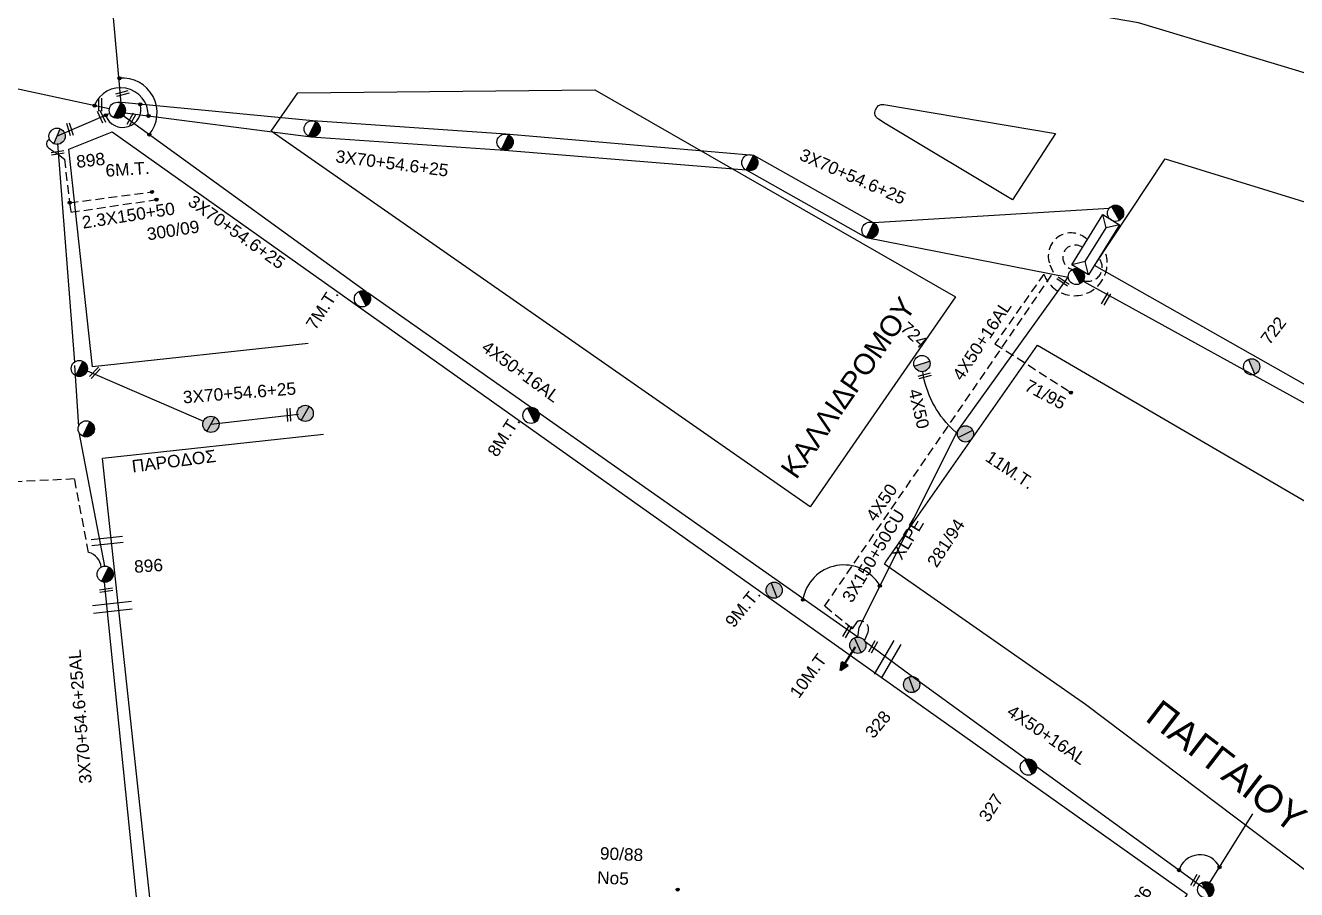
# Model space of a CAD drawing. Header units: millimetres. Extents: x 2999 to 5218, y 1863 to 2903.
# Drawn here: x 3183.6 to 3368.6, y 2552.6 to 2678.4 of the extents above; entities that cross this region are included whole.
import ezdxf

# ---------------------------------------------------------------- set-up
doc = ezdxf.new("R2010")
doc.units = ezdxf.units.MM
doc.header["$LTSCALE"] = 0.5
doc.linetypes.add('DASHED', pattern=[19.05, 12.7, -6.35])
for name, color, linetype in [('Άγνωστα', 7, 'Continuous'), ('Γυμνά εναέρια ΧΤ και ΦΟΠ (3Φ)   4x50+16AL', 7, 'Continuous'), ('Επίτονοι', 7, 'Continuous'), ('Επιγραφές - Σχήματα', 7, 'Continuous'), ('Καλώδια ΧΤ   3x150+50AL', 7, 'DASHED'), ('Καλώδια ΧΤ   3x150AL+50XLPE', 7, 'DASHED'), ('Μηχανική τομή', 7, 'Continuous'), ('Στύλος Ξύλινος', 7, 'Continuous'), ('Στύλος Ξύλινος @ 1', 7, 'Continuous'), ('Στύλος ΦΜ', 7, 'Continuous'), ('Στύλος ΦΜ @ 1', 7, 'Continuous'), ('Συνδέσεις', 7, 'Continuous'), ('Συνεστραμμένα ΧΤ   3x70+54.6+25 AL', 7, 'SYN_LINE'), ('Τομή', 7, 'Continuous'), ('Υποσταθμός εναέριος 2 στύλων', 7, 'Continuous'), ('Υποσταθμός πόλεως', 7, 'Continuous'), ('Υπόβαθρο ΔΕΗ', 7, 'Continuous')]:
    doc.layers.add(name, color=color, linetype=linetype)
doc.styles.add('arial', font='ARIAL.TTF')
doc.styles.get("Standard").update_dxf_attribs({"font": 'ARIAL.TTF'})
doc.linetypes.add('SYN_LINE', pattern='A,0.5,-0.0001,["/\\/\\/\\/",Standard,S=0.1,R=0,X=0,Y=-0.05],-0.25', length=0.7501)

# ---------------------------------------------------------------- blocks, each defined once
blk = doc.blocks.new('ΜΗΧΑΝΙΚΗ ΤΟΜΗ')
at = {"layer": 'Μηχανική τομή', "ltscale": 40}
for p, q in [((-1.89, 0.78), (1.89, 0.78)), ((1.89, 0), (-1.89, 0))]:
    blk.add_line(p, q, dxfattribs=at)
blk = doc.blocks.new('ΤΟΜΗ')
at = {"layer": 'Τομή', "ltscale": 40}
for p, q in [((-5.68, 0), (5.68, 0)), ((5.68, -2.33), (-5.68, -2.33))]:
    blk.add_line(p, q, dxfattribs=at)
blk = doc.blocks.new('ΥΠΑΡΧΩΝ ΤΣΙΜΕΝΤΕΝΙΟΣ ΣΤΥΛΟΣ')
at = {"layer": 'Στύλος ΦΜ'}
blk.add_hatch(color=7, dxfattribs=at).paths.add_polyline_path([(-1.29, -2.28, 0.574793), (2.62, 0, 0.268822), (1.3, 2.27)])
at = {"layer": 'Στύλος ΦΜ', "color": 7}
blk.add_line((-1.29, -2.28), (1.3, 2.27), dxfattribs=at)
blk.add_circle((0, 0), 2.62, dxfattribs=at)
at = {"layer": 'Στύλος ΦΜ', "flags": 4}
for tag, p in [('ΑΡΙΘΜΟΣ', (-4.68, 8.05)), ('ΤΥΠΟΣ', (-4.91, 3.03))]:
    blk.add_attdef(tag, p, '', height=4, dxfattribs=at)
blk = doc.blocks.new('ΥΠΑΡΧΩΝ ΞΥΛΙΝΟΣ ΣΤΥΛΟΣ')
at = {"layer": 'Στύλος Ξύλινος'}
h = blk.add_hatch(color=7, dxfattribs=at)
h.paths.add_polyline_path([(-2.62, 0, 0.270008), (-1.29, -2.28), (1.3, 2.27, 0.576266)])
h.paths.add_polyline_path([(-1.29, -2.28, 0.574793), (2.62, 0, 0.268822), (1.3, 2.27)])
at = {"layer": 'Στύλος Ξύλινος', "color": 7}
blk.add_line((-1.29, -2.28), (1.3, 2.27), dxfattribs=at)
blk.add_circle((0, 0), 2.62, dxfattribs=at)
at = {"layer": 'Στύλος Ξύλινος', "flags": 4}
for tag, p in [('ΑΡΙΘΜΟΣ', (-4.91, 8.6)), ('ΤΥΠΟΣ', (-4.85, 3.39))]:
    blk.add_attdef(tag, p, '', height=4, dxfattribs=at)
blk = doc.blocks.new('ΥΠΟΣΤΑΘΜΟΣ ΕΝΑΕΡΙΟΣ ΕΠΙ 2 ΣΤΥΛΩΝ')
at = {"layer": 'Υποσταθμός εναέριος 2 στύλων', "linetype": 'Continuous'}
for points in [[(-11.97, -2.11, 0.574793), (-8.45, -0.07, 0.268822), (-9.64, 1.98)], [(9.68, -2.15, 0.574793), (13.19, -0.1, 0.268822), (12.01, 1.95)]]:
    blk.add_hatch(color=256, dxfattribs=at).paths.add_polyline_path(points)
for p, q in [((-11.97, -2.11), (-9.64, 1.98)), ((9.68, -2.15), (12.01, 1.95))]:
    blk.add_line(p, q, dxfattribs=at)
for centre in [(-10.81, -0.07), (10.84, -0.1)]:
    blk.add_circle(centre, 2.36, dxfattribs=at)
at = {"layer": 'Υποσταθμός πόλεως', "linetype": 'Continuous', "ltscale": 40}
blk.add_lwpolyline([(-8.57, 2.82), (8.57, 2.82), (8.57, -2.82), (-8.57, -2.82)], close=True, dxfattribs=at)
for points in [[(-5.75, 0), (-8.57, 2.82)], [(-8.57, -2.82), (-5.75, 0)], [(-5.75, 0), (5.75, 0)], [(5.75, 0), (8.57, 2.82)], [(8.57, -2.82), (5.75, 0)]]:
    blk.add_lwpolyline(points, dxfattribs=at)
at = {"layer": 'Υποσταθμός εναέριος 2 στύλων', "ltscale": 40, "flags": 1}
for tag, p in [('ΜΕΤΑΣΧΗΜΑΤΙΣΜΟΣ', (14.09, 2.51)), ('ΙΣΧΥΣ', (14.07, -0.28)), ('ΑΡΙΘΜΟΣ', (14.19, -3))]:
    blk.add_attdef(tag, p, '', height=1.8, dxfattribs=at)
blk = doc.blocks.new('ΕΠΙΤΟΝΟΣ')
at = {"layer": 'Επίτονοι', "lineweight": 40, "ltscale": 40}
blk.add_hatch(color=256, dxfattribs=at).paths.add_polyline_path([(-1.13, 6.47), (0, 9.1), (1.13, 6.47)])
for p, q in [((-1.13, 6.47), (0, 9.1)), ((0, 9.1), (1.13, 6.47)), ((1.13, 6.47), (-1.13, 6.47)), ((-1.13, 6.47), (0, 6.47)), ((0, 6.47), (0, 0))]:
    blk.add_line(p, q, dxfattribs=at)
blk = doc.blocks.new('_ΣΥΝΔΕΣΗ')
at = {"layer": 'Συνδέσεις', "linetype": 'SYN_LINE', "ltscale": 40}
blk.add_hatch(color=256, dxfattribs=at).paths.add_polyline_path([(0.5, -0.01, 1), (-0.5, -0.01, 1)])
at = {"layer": 'Συνδέσεις'}
blk.add_circle((0, -0.01), 0.5, dxfattribs=at)

msp = doc.modelspace()

# ---------------------------------------------------------------- linework, layer by layer
at = {"layer": 'Άγνωστα', "color": 133, "ltscale": 40}
for points in [[(3304.72, 2589.34), (3304.94, 2590.74), (3319.23, 2619.3), (3335.35, 2641.72)], [(3194.94, 2600.85), (3194.91, 2600.87)]]:
    msp.add_lwpolyline(points, dxfattribs=at)
msp.add_lwpolyline([(3319.21, 2618.91), (3318.37, 2619.73, -0.165242), (3314.18, 2627.97, -1.154253)], format="xyb", dxfattribs=at)
at = {"layer": 'Άγνωστα', "color": 1, "linetype": 'SYN_LINE', "ltscale": 15}
msp.add_lwpolyline([(3355.33, 2552.6), (3362.18, 2563.6)], dxfattribs=at)
at = {"layer": 'Άγνωστα', "color": 2, "ltscale": 40}
msp.add_arc((3192.18, 2599.26), 2.48, 6.3631, 75.3453, dxfattribs=at)
at = {"layer": 'Γυμνά εναέρια ΧΤ και ΦΟΠ (3Φ)   4x50+16AL', "color": 173, "ltscale": 40}
msp.add_lwpolyline([(3195.82, 2666.23), (3147.46, 2676.63)], dxfattribs=at)
at = {"layer": 'Γυμνά εναέρια ΧΤ και ΦΟΠ (3Φ)   4x50+16AL', "color": 1, "linetype": 'DASHED', "ltscale": 0.2}
msp.add_lwpolyline([(3305.69, 2588.82), (3306.19, 2589.97, 0.66867), (3304.61, 2591.61), (3303.91, 2590.57), (3299.89, 2593.84), (3333.19, 2642.41), (3332.72, 2643.47, -0.833453), (3338.13, 2647.18)], format="xyb", dxfattribs=at)
at = {"layer": 'Γυμνά εναέρια ΧΤ και ΦΟΠ (3Φ)   4x50+16AL', "color": 133, "linetype": 'DASHED', "ltscale": 0.2}
msp.add_lwpolyline([(3340.57, 2645.76, -1.04382), (3331.79, 2642.17), (3324.68, 2632.04), (3335.71, 2624.93)], format="xyb", dxfattribs=at)
at = {"layer": 'Γυμνά εναέρια ΧΤ και ΦΟΠ (3Φ)   4x50+16AL', "color": 30, "linetype": 'DASHED', "ltscale": 0.2}
msp.add_lwpolyline([(3339.8, 2644.51, -0.761643), (3337.55, 2641.25)], format="xyb", dxfattribs=at)
at = {"layer": 'Γυμνά εναέρια ΧΤ και ΦΟΠ (3Φ)   4x50+16AL', "color": 30, "ltscale": 40}
msp.add_lwpolyline([(3337.49, 2641.15), (3384.16, 2615.42), (3458.51, 2572.55)], dxfattribs=at)
at = {"layer": 'Γυμνά εναέρια ΧΤ και ΦΟΠ (3Φ)   4x50+16AL', "color": 133, "ltscale": 40}
msp.add_lwpolyline([(3304.72, 2589.34), (3233.44, 2639.44)], dxfattribs=at)
at = {"layer": 'Γυμνά εναέρια ΧΤ και ΦΟΠ (3Φ)   4x50+16AL', "color": 1, "linetype": 'Continuous', "ltscale": 0.2}
msp.add_lwpolyline([(3355.33, 2552.6), (3312.5, 2583.71), (3305.79, 2588.64)], dxfattribs=at)
at = {"layer": 'Επιγραφές - Σχήματα', "ltscale": 0.2}
for centre, radius, start, end in [((3197.74, 2665.66), 5.03, 320.603, 95.3557), ((3197.44, 2665.23), 4.06, 359.3022, 158.7742), ((3197.78, 2666.16), 2.64, 199.5488, 15.3954), ((3302.69, 2593.8), 6.04, 30.0888, 170.6791), ((3354.49, 2554.51), 3.16, 25.1277, 164.7294)]:
    msp.add_arc(centre, radius, start, end, dxfattribs=at)
at = {"layer": 'Επιγραφές - Σχήματα', "color": 7, "linetype": 'DASHED', "ltscale": 0.2}
msp.add_arc((3336.33, 2644.61), 1.79, 52.419, 258.0095, dxfattribs=at)
at = {"layer": 'Καλώδια ΧΤ   3x150+50AL', "color": 2, "linetype": 'DASHED', "ltscale": 0.2}
for points in [[(3188.47, 2659.55), (3189.29, 2658.89), (3190.03, 2652.55), (3202.02, 2654.13)], [(3190.03, 2652.55), (3190.24, 2651.17), (3202.66, 2653.01)]]:
    msp.add_lwpolyline(points, dxfattribs=at)
at = {"layer": 'Καλώδια ΧΤ   3x150AL+50XLPE', "color": 2, "ltscale": 0.2}
msp.add_lwpolyline([(3192.81, 2601.66), (3190.76, 2612.36), (3157.42, 2610.73), (3157.94, 2605.26), (3156.01, 2604.58)], dxfattribs=at)
at = {"layer": 'Συνεστραμμένα ΧΤ   3x70+54.6+25 AL', "color": 133, "ltscale": 20}
for points in [[(3189.08, 2756.33), (3193.32, 2713.58), (3197.49, 2667.06)], [(3233.2, 2639.61), (3233.2, 2639.61), (3197.12, 2665.73)]]:
    msp.add_lwpolyline(points, dxfattribs=at)
at = {"layer": 'Συνεστραμμένα ΧΤ   3x70+54.6+25 AL', "color": 2, "ltscale": 20}
for points in [[(3341.27, 2651.72), (3307.01, 2649.61), (3289.59, 2659.42), (3253.5, 2662.55), (3225.41, 2664.48), (3197.09, 2667.17)], [(3188.3, 2661.19), (3190.75, 2629.37)], [(3192.58, 2628.07), (3209.52, 2620.78)], [(3191.38, 2619.19), (3195.14, 2599.68)]]:
    msp.add_lwpolyline(points, dxfattribs=at)
at = {"layer": 'Συνεστραμμένα ΧΤ   3x70+54.6+25 AL', "color": 2, "ltscale": 10}
for points in [[(3195.89, 2665.54), (3188.22, 2662.23)], [(3190.73, 2628.87), (3191.33, 2619.98)]]:
    msp.add_lwpolyline(points, dxfattribs=at)
at = {"layer": 'Συνεστραμμένα ΧΤ   3x70+54.6+25 AL', "color": 173, "ltscale": 20}
msp.add_lwpolyline([(3198.09, 2665.62), (3225.17, 2662.14), (3253.32, 2660.2), (3288.5, 2657.33), (3305.92, 2647.52), (3335.35, 2641.72)], dxfattribs=at)
at = {"layer": 'Συνεστραμμένα ΧΤ   3x70+54.6+25 AL', "color": 2, "ltscale": 20}
msp.add_lwpolyline([(3187.13, 2661.78), (3187.13, 2661.78, 0.579168), (3186.97, 2660.56, 0.024041), (3188.32, 2659.64)], format="xyb", dxfattribs=at)
at = {"layer": 'Συνεστραμμένα ΧΤ   3x70+54.6+25 AL', "color": 2, "ltscale": 15}
msp.add_lwpolyline([(3210.6, 2620.31), (3223.35, 2621.79)], dxfattribs=at)
at = {"layer": 'Συνεστραμμένα ΧΤ   3x70+54.6+25 AL', "color": 6, "ltscale": 20}
msp.add_lwpolyline([(3195.06, 2597.34), (3200.33, 2545.76)], dxfattribs=at)
at = {"layer": 'Υπόβαθρο ΔΕΗ'}
for p, q in [((3224.77, 2632.06), (3193.38, 2628.66)), ((3226.99, 2618.82), (3194.82, 2615.34))]:
    msp.add_line(p, q, dxfattribs=at)
for points in [[(3601.99, 2608.82), (3571.53, 2613.57), (3551.51, 2617.57), (3538.81, 2621.19), (3487.08, 2636.41), (3401.63, 2661.5), (3368.87, 2671.7), (3345.55, 2678.75), (3291.97, 2687.96), (3235.4, 2686.65), (3186.95, 2685.88), (3180.21, 2746.99), (3170.84, 2826.6)], [(3219.38, 2662.97), (3223.24, 2668.54), (3266.45, 2669), (3318.94, 2638.87), (3297.8, 2608.28), (3219.38, 2662.97)], [(3189.95, 2660.35), (3196.24, 2662.89), (3352.63, 2551.94), (3346.17, 2542.67), (3250.93, 2534.01), (3204.06, 2529.86), (3194.82, 2615.34)], [(3193.38, 2628.66), (3189.95, 2660.35)], [(3339.16, 2643.43), (3349.46, 2658.95), (3432.62, 2633.3), (3412.06, 2602.12), (3339.16, 2643.43)], [(3308.8, 2600.28), (3330.88, 2631.84), (3444.08, 2565.83), (3415.83, 2518), (3397.68, 2534.37), (3337.83, 2579.52), (3308.59, 2599.97), (3308.8, 2600.28)]]:
    msp.add_lwpolyline(points, dxfattribs=at)
msp.add_lwpolyline([(3308.5, 2666.86), (3333.47, 2662.64), (3327.22, 2652.99), (3308.68, 2664.1), (3307.74, 2664.71, -0.78872), (3308.5, 2666.86, -0.019286)], format="xyb", dxfattribs=at)

# ---------------------------------------------------------------- block references
at = {"layer": 'Επίτονοι', "xscale": 0.4499999999997488, "yscale": 0.4499999999997488, "zscale": 0.4499999999997488, "rotation": 147.5678730444713}
msp.add_blockref('ΕΠΙΤΟΝΟΣ', (3304.38, 2587.95), dxfattribs=at)
at = {"layer": 'Μηχανική τομή'}
for p, xscale, yscale, zscale, rotation in [((3197.67, 2668.64), 0.4999999999999996, 0.4999999999999996, 0.4999999999999996, 195.143953790395), ((3194.67, 2666.81), 0.4999999999999996, 0.4999999999999996, 0.4999999999999996, 90.11911301448441), ((3194.84, 2665.15), 0.4999999999999996, 0.4999999999999996, 0.4999999999999996, 115.4223006976618), ((3198.87, 2664.83), 0.4999999999999996, 0.4999999999999996, 0.4999999999999996, 240.1289722383685), ((3190.28, 2663.3), 0.4999999999999996, 0.4999999999999996, 0.4999999999999996, 107.4466706018714), ((3188.28, 2660.03), 0.4999999999999996, 0.4999999999999996, 0.4999999999999996, 188.6150220215095), ((3334.67, 2641.26), 0.4999999999999994, 0.4999999999999994, 0.4999999999999994, 145.821922469074), ((3340.66, 2638.68), 0.4999999999999998, 0.4999999999999998, 0.4999999999999998, 240.3999436640924), ((3193.57, 2627.95), 0.5, 0.5, 0.5, 226.1803526401977), ((3314.4, 2627.55), 0.4999999999999994, 0.4999999999999994, 0.4999999999999994, 194.8618064563721), ((3221.74, 2621.67), 0.5, 0.5, 0.5, 273.8024657016215), ((3195.33, 2596.37), 0.4999999999999996, 0.4999999999999996, 0.4999999999999996, 188.6150220215095), ((3303.02, 2590.27), 0.4999999999999996, 0.4999999999999996, 0.4999999999999996, 240.1289722383685), ((3306.79, 2588.01), 0.4999999999999996, 0.4999999999999996, 0.4999999999999996, 240.1289722383685), ((3353.64, 2554.04), 0.4999999999999996, 0.4999999999999996, 0.4999999999999996, 240.1289722383685)]:
    msp.add_blockref('ΜΗΧΑΝΙΚΗ ΤΟΜΗ', p, dxfattribs=dict(at, xscale=xscale, yscale=yscale, zscale=zscale, rotation=rotation))
at = {"layer": 'Στύλος Ξύλινος @ 1', "ltscale": 40, "xscale": 0.4499999999998181, "yscale": 0.4499999999998181, "zscale": 0.4499999999998181}
for p in [(3224.32, 2621.9), (3210.6, 2620.31)]:
    msp.add_blockref('ΥΠΑΡΧΩΝ ΞΥΛΙΝΟΣ ΣΤΥΛΟΣ', p, dxfattribs=at)
at = {"layer": 'Στύλος Ξύλινος @ 1', "ltscale": 40}
ref = msp.add_blockref('ΥΠΑΡΧΩΝ ΞΥΛΙΝΟΣ ΣΤΥΛΟΣ', (3320.39, 2618.91), dxfattribs=dict(at, xscale=0.4499999999998181, yscale=0.4499999999998181, zscale=0.4499999999998181, rotation=326.3056984877854))
ref.add_attrib('ΤΥΠΟΣ', '11M.T.', (3323.12, 2615.1), dxfattribs={"layer": 'Στύλος Ξύλινος', "height": 1.8, "rotation": 326.3057, "flags": 4})
ref = msp.add_blockref('ΥΠΑΡΧΩΝ ΞΥΛΙΝΟΣ ΣΤΥΛΟΣ', (3292.55, 2596.17), dxfattribs=dict(at, xscale=0.449999999999818, yscale=0.449999999999818, zscale=0.449999999999818, rotation=50.84741721594858))
ref.add_attrib('ΤΥΠΟΣ', '9M.T.', (3286.66, 2590.58), dxfattribs={"layer": 'Στύλος Ξύλινος', "height": 1.8, "rotation": 50.8474, "flags": 4})
ref = msp.add_blockref('ΥΠΑΡΧΩΝ ΞΥΛΙΝΟΣ ΣΤΥΛΟΣ', (3304.72, 2588.16), dxfattribs=dict(at, xscale=0.4499999999998181, yscale=0.4499999999998181, zscale=0.4499999999998181, rotation=54.02467894969507))
ref.add_attrib('ΤΥΠΟΣ', '10M.T', (3296.14, 2580.3), dxfattribs={"layer": 'Στύλος Ξύλινος', "height": 1.8, "rotation": 54.0247, "flags": 4})
ref = msp.add_blockref('ΥΠΑΡΧΩΝ ΞΥΛΙΝΟΣ ΣΤΥΛΟΣ', (3312.56, 2582.44), dxfattribs=dict(at, xscale=0.4499999999998181, yscale=0.4499999999998181, zscale=0.4499999999998181, rotation=50.25634946672639))
ref.add_attrib('ΤΥΠΟΣ', '328', (3307, 2574.46), dxfattribs={"layer": 'Στύλος Ξύλινος', "height": 1.8, "rotation": 50.2563, "flags": 4})
at = {"layer": 'Στύλος ΦΜ @ 1', "ltscale": 40}
ref = msp.add_blockref('ΥΠΑΡΧΩΝ ΤΣΙΜΕΝΤΕΝΙΟΣ ΣΤΥΛΟΣ', (3196.98, 2666), dxfattribs=dict(at, xscale=0.449999999999818, yscale=0.449999999999818, zscale=0.449999999999818, rotation=3.833824537449723))
ref.add_attrib('ΤΥΠΟΣ', '6Μ.Τ.', (3195.32, 2656.33), dxfattribs={"layer": 'Στύλος ΦΜ', "height": 1.8, "rotation": 3.8338, "flags": 4})
ref = msp.add_blockref('ΥΠΑΡΧΩΝ ΤΣΙΜΕΝΤΕΝΙΟΣ ΣΤΥΛΟΣ', (3188.22, 2662.23), dxfattribs=dict(at, xscale=0.4499999999998181, yscale=0.4499999999998181, zscale=0.4499999999998181, rotation=6.528506663026866))
ref.add_attrib('ΤΥΠΟΣ', '898', (3191.12, 2657.62), dxfattribs={"layer": 'Στύλος ΦΜ', "height": 1.8, "rotation": 6.5285, "flags": 4})
at = {"layer": 'Στύλος ΦΜ @ 1', "ltscale": 40, "xscale": 0.449999999999818, "yscale": 0.449999999999818, "zscale": 0.449999999999818, "rotation": 3.833824537449723}
for p in [(3225.33, 2663.3), (3253.4, 2661.38), (3289.01, 2658.39), (3306.49, 2648.55), (3191.46, 2628.43), (3192.46, 2619.65)]:
    msp.add_blockref('ΥΠΑΡΧΩΝ ΤΣΙΜΕΝΤΕΝΙΟΣ ΣΤΥΛΟΣ', p, dxfattribs=at)
at = {"layer": 'Στύλος ΦΜ @ 1', "ltscale": 40}
ref = msp.add_blockref('ΥΠΑΡΧΩΝ ΤΣΙΜΕΝΤΕΝΙΟΣ ΣΤΥΛΟΣ', (3232.65, 2638.57), dxfattribs=dict(at, xscale=0.4499999999998181, yscale=0.4499999999998181, zscale=0.4499999999998181, rotation=57.20825518711335))
ref.add_attrib('ΤΥΠΟΣ', '7M.T.', (3225.81, 2633.91), dxfattribs={"layer": 'Στύλος ΦΜ', "height": 1.8, "rotation": 57.2083, "flags": 4})
ref = msp.add_blockref('ΥΠΑΡΧΩΝ ΤΣΙΜΕΝΤΕΝΙΟΣ ΣΤΥΛΟΣ', (3362.03, 2628.68), dxfattribs=dict(at, xscale=0.4499999999998181, yscale=0.4499999999998181, zscale=0.4499999999998181, rotation=52.33487824996366))
ref.add_attrib('ΤΥΠΟΣ', '722', (3364.61, 2631.75), dxfattribs={"layer": 'Στύλος ΦΜ', "height": 1.8, "rotation": 52.3349, "flags": 4})
ref = msp.add_blockref('ΥΠΑΡΧΩΝ ΤΣΙΜΕΝΤΕΝΙΟΣ ΣΤΥΛΟΣ', (3314.05, 2629.15), dxfattribs=dict(at, xscale=0.449999999999818, yscale=0.449999999999818, zscale=0.449999999999818, rotation=316.975046965647))
ref.add_attrib('ΤΥΠΟΣ', '724', (3310.78, 2634.1), dxfattribs={"layer": 'Στύλος ΦΜ', "height": 1.8, "rotation": 316.975, "flags": 4})
ref = msp.add_blockref('ΥΠΑΡΧΩΝ ΤΣΙΜΕΝΤΕΝΙΟΣ ΣΤΥΛΟΣ', (3257.18, 2621.61), dxfattribs=dict(at, xscale=0.4499999999998181, yscale=0.4499999999998181, zscale=0.4499999999998181, rotation=57.20825518711335))
ref.add_attrib('ΤΥΠΟΣ', '8M.T.', (3252.22, 2615.41), dxfattribs={"layer": 'Στύλος ΦΜ', "height": 1.8, "rotation": 57.2083, "flags": 4})
ref = msp.add_blockref('ΥΠΑΡΧΩΝ ΤΣΙΜΕΝΤΕΝΙΟΣ ΣΤΥΛΟΣ', (3195.21, 2598.5), dxfattribs=dict(at, xscale=0.449999999999818, yscale=0.449999999999818, zscale=0.449999999999818, rotation=3.833824537449723))
ref.add_attrib('ΤΥΠΟΣ', '896', (3199.49, 2598.69), dxfattribs={"layer": 'Στύλος ΦΜ', "height": 1.8, "rotation": 3.8338, "flags": 4})
ref = msp.add_blockref('ΥΠΑΡΧΩΝ ΤΣΙΜΕΝΤΕΝΙΟΣ ΣΤΥΛΟΣ', (3329.54, 2570.43), dxfattribs=dict(at, xscale=0.4499999999998181, yscale=0.4499999999998181, zscale=0.4499999999998181, rotation=57.20825518711335))
ref.add_attrib('ΤΥΠΟΣ', '327', (3323.72, 2562.27), dxfattribs={"layer": 'Στύλος ΦΜ', "height": 1.8, "rotation": 57.2083, "flags": 4})
ref = msp.add_blockref('ΥΠΑΡΧΩΝ ΤΣΙΜΕΝΤΕΝΙΟΣ ΣΤΥΛΟΣ', (3355.34, 2552.58), dxfattribs=dict(at, xscale=0.4499999999998181, yscale=0.4499999999998181, zscale=0.4499999999998181, rotation=57.20825518711335))
ref.add_attrib('ΤΥΠΟΣ', '326', (3345.35, 2548.82), dxfattribs={"layer": 'Στύλος ΦΜ', "height": 1.8, "rotation": 57.2083, "flags": 4})
at = {"layer": 'Συνδέσεις', "xscale": 0.4500000000000455, "yscale": 0.4500000000000455, "zscale": 0.4500000000000455}
for p in [(3197.3, 2670.67), (3200.33, 2666.87), (3193.68, 2666.7), (3195.3, 2665.28), (3201.52, 2665.19), (3201.65, 2662.47), (3202.04, 2654.14), (3190.05, 2652.56), (3202.68, 2653.01), (3335.71, 2624.93), (3307.92, 2596.83), (3296.74, 2594.78), (3357.35, 2555.86), (3351.45, 2555.43), (3278.52, 2552.61)]:
    msp.add_blockref('_ΣΥΝΔΕΣΗ', p, dxfattribs=at)
at = {"layer": 'Τομή'}
for p, xscale, yscale, zscale, rotation in [((3195.45, 2603.79), 0.4013928275586687, 0.4013928275586687, 0.4013928275586687, 6.345076586097208), ((3196.21, 2594.25), 0.5, 0.5, 0.5, 6.345076586097208), ((3308.56, 2586.41), 0.4999999999999998, 0.4999999999999998, 0.4999999999999998, 59.77308381662336)]:
    msp.add_blockref('ΤΟΜΗ', p, dxfattribs=dict(at, xscale=xscale, yscale=yscale, zscale=zscale, rotation=rotation))
at = {"layer": 'Υποσταθμός εναέριος 2 στύλων', "xscale": 0.5, "yscale": 0.5, "zscale": 0.5, "rotation": 58.32727376973651}
msp.add_blockref('ΥΠΟΣΤΑΘΜΟΣ ΕΝΑΕΡΙΟΣ ΕΠΙ 2 ΣΤΥΛΩΝ', (3339.33, 2646.44), dxfattribs=at)

# ---------------------------------------------------------------- texts
at = {"layer": 'Άγνωστα', "ltscale": 40, "char_height": 1.8, "width": 17.1868, "attachment_point": 1, "style": 'arial'}
for s, insert, rotation in [('4X50', (3313.82, 2625.64), 283.234), ('4X50', (3305.77, 2607.03), 55.4978), ('3X150+50CU\\P             XLPE', (3302.32, 2595.13), 59.0268)]:
    msp.add_mtext(s, dxfattribs=dict(at, insert=insert, rotation=rotation))
at = {"layer": 'Γυμνά εναέρια ΧΤ και ΦΟΠ (3Φ)   4x50+16AL', "ltscale": 40, "char_height": 1.8, "width": 17.1868, "attachment_point": 1, "style": 'arial'}
for insert, rotation in [((3318.36, 2627.52), 56.3413), ((3250.89, 2632.62), 323.8915), ((3327.28, 2579.6), 325.61)]:
    msp.add_mtext('4X50+16AL', dxfattribs=dict(at, insert=insert, rotation=rotation))
at = {"layer": 'Επιγραφές - Σχήματα', "ltscale": 40, "char_height": 1.8, "width": 17.1868, "attachment_point": 1, "style": 'arial'}
for s, insert, rotation in [('300/09', (3201.16, 2648.85), 8.8614), ('71/95', (3329.66, 2626.93), 332.1152), ('281/94', (3314.67, 2600.31), 56.837), ('90/88', (3267.24, 2558.79), 357.6609), ('Νο5', (3266.84, 2555.27), 357.6609)]:
    msp.add_mtext(s, dxfattribs=dict(at, insert=insert, rotation=rotation))
at = {"layer": 'Επιγραφές - Σχήματα', "insert": (3293.31, 2613.86), "char_height": 3, "width": 15.1545, "attachment_point": 1, "rotation": 55.2772}
msp.add_mtext('ΚΑΛΛΙΔΡΟΜΟΥ', dxfattribs=at)
at = {"layer": 'Επιγραφές - Σχήματα', "width": 90.8081, "attachment_point": 1, "style": 'arial'}
for s, insert, char_height, rotation in [('{\\fArial|b0|i0|c204|p34;П}APOΔOΣ', (3198.99, 2615.08), 1.8, 7.2495), ('ΠΑΓΓΑΙΟΥ', (3348.8, 2580.48), 4, 322.3093)]:
    msp.add_mtext(s, dxfattribs=dict(at, insert=insert, char_height=char_height, rotation=rotation))
at = {"layer": 'Καλώδια ΧΤ   3x150+50AL', "ltscale": 40, "insert": (3191.72, 2650.55), "char_height": 1.8, "width": 17.1868, "attachment_point": 1, "rotation": 8.8614, "style": 'arial'}
msp.add_mtext('2.3X150+50', dxfattribs=at)
at = {"layer": 'Συνεστραμμένα ΧΤ   3x70+54.6+25 AL', "ltscale": 40, "char_height": 1.8, "width": 17.1868, "attachment_point": 1, "style": 'arial'}
for insert, rotation in [((3228.89, 2660.24), 352.6632), ((3296.8, 2660.52), 336.3132), ((3208.15, 2653.81), 324.6383), ((3206.46, 2625.14), 4.5737)]:
    msp.add_mtext('3X70+54.6+25', dxfattribs=dict(at, insert=insert, rotation=rotation))
at = {"layer": 'Συνεστραμμένα ΧΤ   3x70+54.6+25 AL', "ltscale": 20, "insert": (3191.49, 2567.94), "char_height": 1.8, "width": 17.1868, "attachment_point": 1, "rotation": 94.8315, "style": 'arial'}
msp.add_mtext('3X70+54.6+25AL', dxfattribs=at)

doc.saveas('drawing.dxf')
